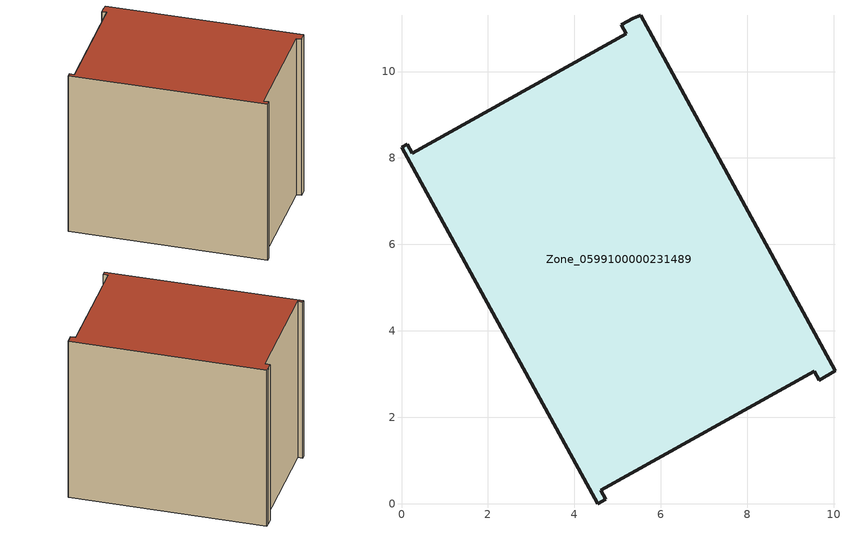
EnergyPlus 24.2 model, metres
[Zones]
Zone_0599100000231489
 floor ground (C_G): 5.54,11.3 10.03,3.07 9.67,2.85 9.55,3.06 4.61,0.31 4.72,0.1 4.54,0 0,8.25 0.13,8.32 0.25,8.11 5.2,10.87 5.08,11.08 5.36,11.23 z0
 wall outside (C_F): 4.54,0 4.72,0.1 4.61,0.31 9.55,3.06 9.67,2.85 10.03,3.07 5.54,11.3 5.36,11.23 5.08,11.08 5.2,10.87 0.25,8.11 0.13,8.32 0,8.25 4.54,0 z0:8.3
 roof outside (C_R): 0.25,8.11 0.13,8.32 0,8.25 4.54,0 4.72,0.1 4.61,0.31 9.55,3.06 9.67,2.85 10.03,3.07 5.54,11.3 5.36,11.23 5.08,11.08 5.2,10.87 z8.3
[BUILDING]
Pand.0599100000231489: North Axis=0; Terrain=City; Loads Convergence Tolerance Value=0.04; Temperature Convergence Tolerance Value=0.4; Solar Distribution=FullExterior; Maximum Number of Warmup Days=25; Minimum Number of Warmup Days=1
[Site:Location]
Rotterdam.The.Hague.AP_ZH_NLD Design_Conditions: Latitude=51.96; Longitude=4.45; Time Zone=1; Elevation=-4.5
[SITE:GROUNDTEMPERATURE:BUILDINGSURFACE]
18, 18, 18, 18, 18, 18, 18, 18, 18, 18, 18, 18
[MATERIAL] Thermal Absorptance=0.9; Solar Absorptance=0.7; Visible Absorptance=0.7
Name | Roughness | Thickness | Conductivity | Density | Specific Heat
G.TC.1965-1974 | MediumSmooth | 0.15 | 0.882353 | 540 | 1210
F.TC.1965-1974 | Rough | 0.3 | 0.697674 | 1920 | 840
R.TC.1965-1974 | MediumRough | 0.2 | 0.232558 | 1500 | 1000
[CONSTRUCTION]
C_G: G.TC.1965-1974
C_F: F.TC.1965-1974
C_R: R.TC.1965-1974
[ZONE]
Zone_0599100000231489: Type=1; Multiplier=1; Ceiling Height=Autocalculate; Volume=Autocalculate; Floor Area=autocalculate; Part of Total Floor Area=Yes
[ZONEINFILTRATION:DESIGNFLOWRATE]
Infil_Zone_0599100000231489: Zone or ZoneList or Space or SpaceList=Zone_0599100000231489; Schedule=AlwaysOn; Design Flow Rate Calculation Method=Flow/Area; Flow Rate per Floor Area=0.003; Constant Term Coefficient=1; Temperature Term Coefficient=0; Velocity Term Coefficient=0; Velocity Squared Term Coefficient=0
[HVACTEMPLATE:ZONE:IDEALLOADSAIRSYSTEM]
Zone_0599100000231489: Maximum Heating Supply Air Temperature=50; Minimum Cooling Supply Air Temperature=13; Maximum Heating Supply Air Humidity Ratio=0.0156; Minimum Cooling Supply Air Humidity Ratio=0.0077; Heating Limit=NoLimit; Cooling Limit=NoLimit; Dehumidification Control Type=ConstantSensibleHeatRatio; Cooling Sensible Heat Ratio=0.7; Dehumidification Setpoint=60; Humidification Control Type=None; Humidification Setpoint=30; Outdoor Air Method=None; Outdoor Air Flow Rate per Person=0.00944; Outdoor Air Flow Rate per Zone Floor Area=0; Outdoor Air Flow Rate per Zone=0; Demand Controlled Ventilation Type=None; Outdoor Air Economizer Type=NoEconomizer; Heat Recovery Type=None; Sensible Heat Recovery Effectiveness=0.7; Latent Heat Recovery Effectiveness=0.65
[ZONECONTROL:THERMOSTAT]
ThermostatControl_Zone_0599100000231489: Zone or ZoneList=Zone_0599100000231489; Control Type Schedule=DualSetpointControlType; Control 1=Thermostat_Zone_0599100000231489; Temperature Difference Between Cutout And Setpoint=0
[THERMOSTATSETPOINT:DUALSETPOINT]
Thermostat_Zone_0599100000231489: Heating Setpoint Temperature Schedule=HeatingSetpoint_Zone_0599100000231489; Cooling Setpoint Temperature Schedule=CoolingSetpoint_Zone_0599100000231489
[SCHEDULE:COMPACT]
HeatingSetpoint_Zone_0599100000231489: Through: 12/31, For: AllDays, Until: 24:00, 21
CoolingSetpoint_Zone_0599100000231489: Through: 12/31, For: AllDays, Until: 24:00, 24
DualSetpointControlType: Through: 12/31, For: AllDays, Until: 24:00, 4
AlwaysOn: Through: 12/31, For: AllDays, Until: 24:00, 1
